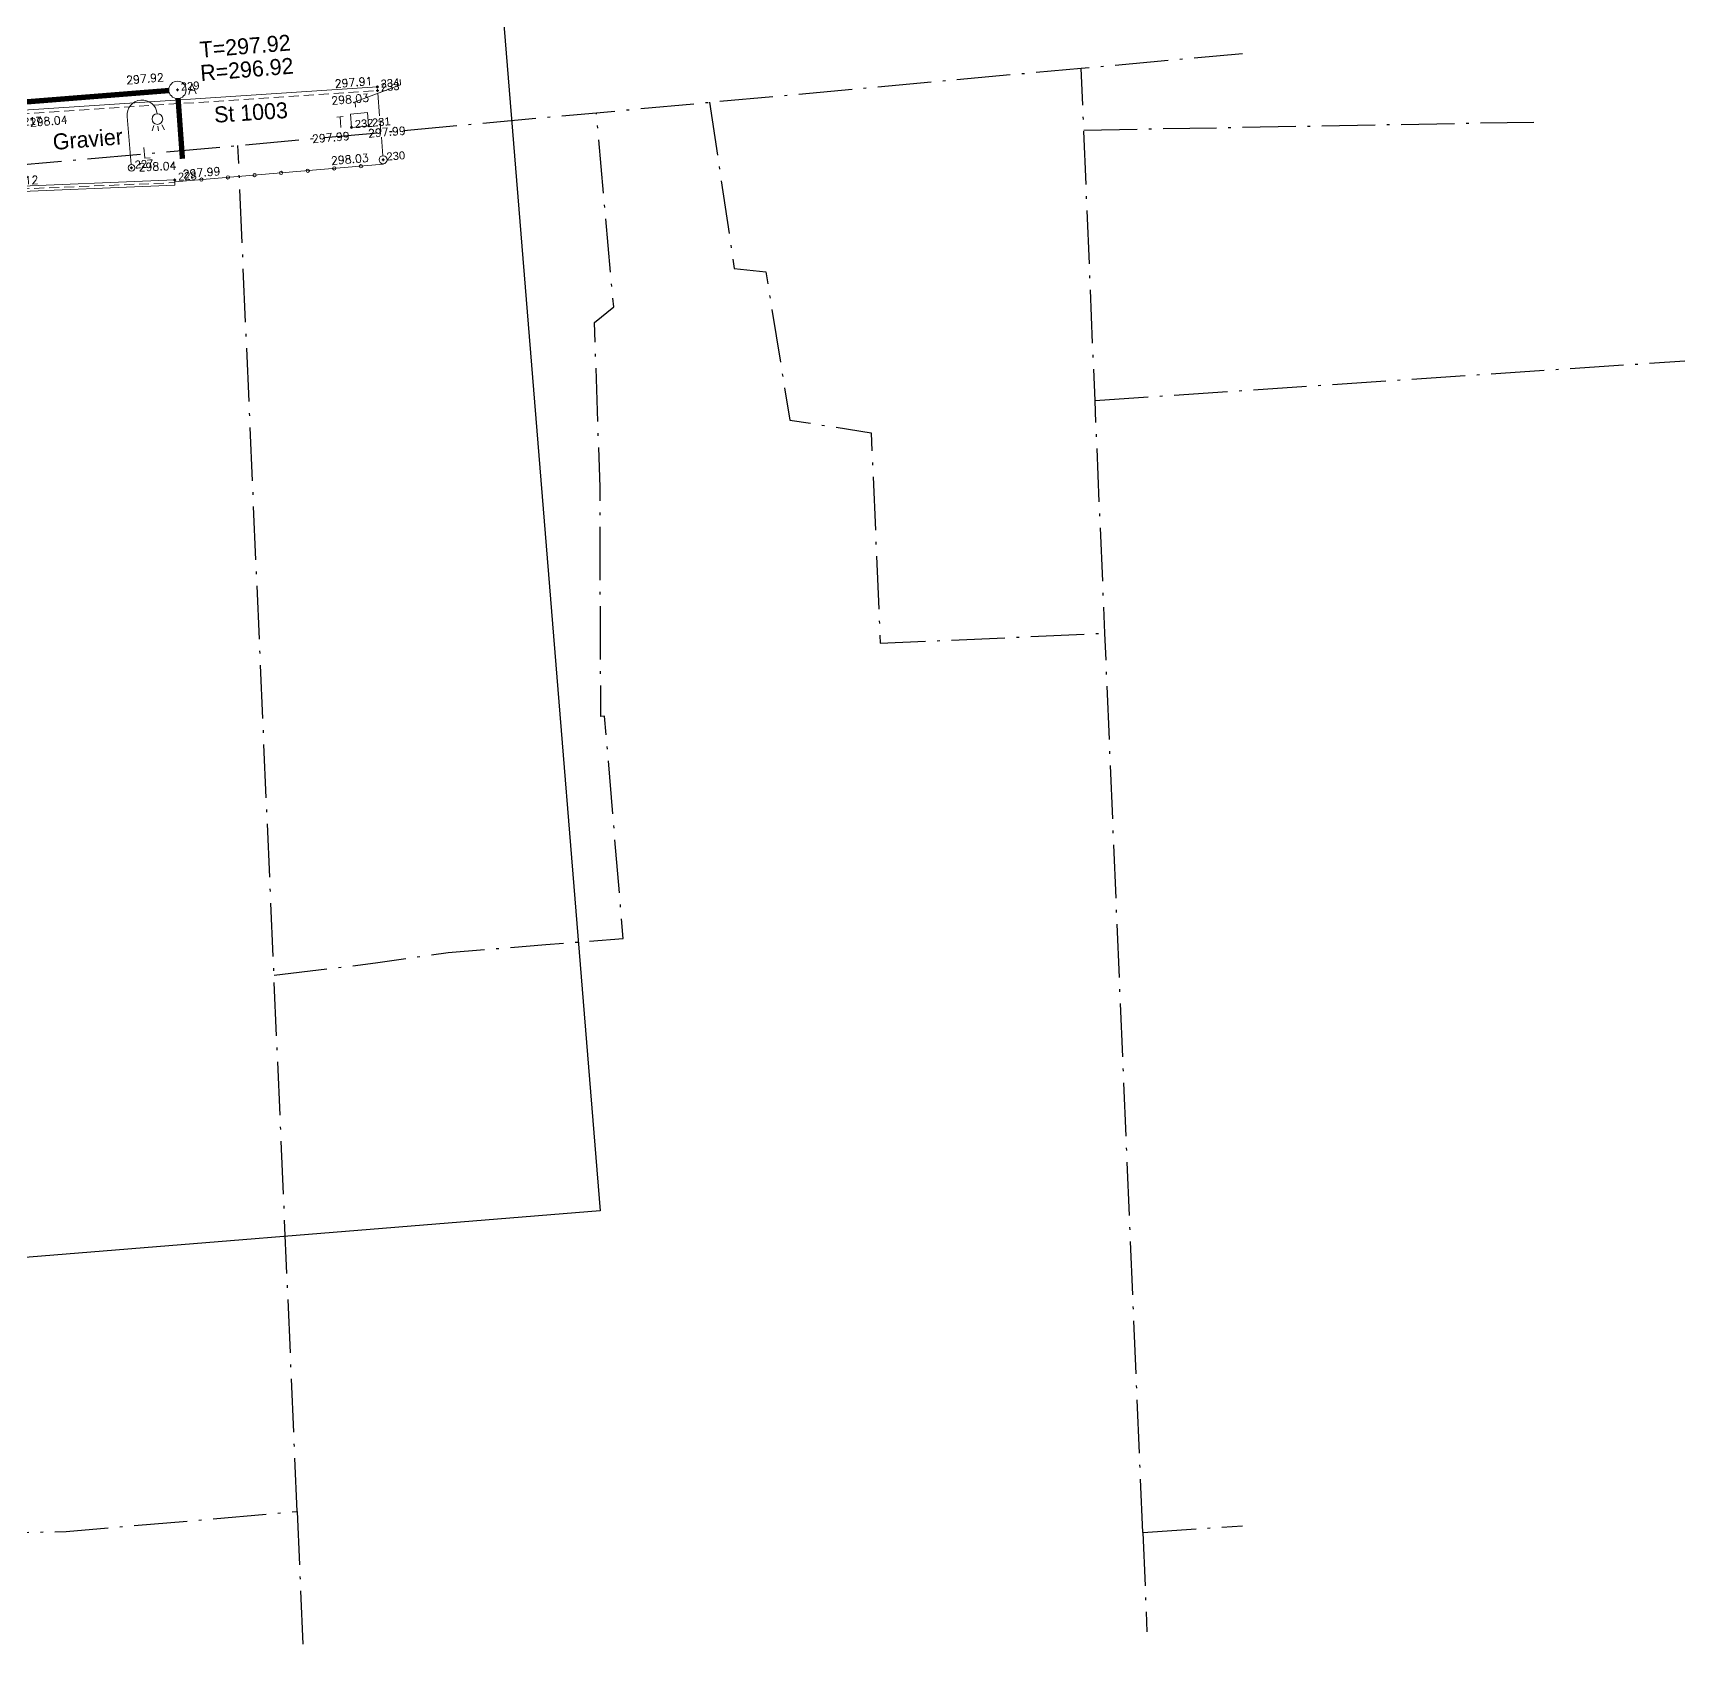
# Model space of a CAD drawing. Header units: metres. Extents: x 1851758 to 1852050, y 5187822 to 5188223.
# Drawn here: x 1851984.1 to 1852046, y 5187822 to 5187882.5 of the extents above; entities that cross this region are included whole.
import ezdxf
from ezdxf.enums import TextEntityAlignment as Align

# ---------------------------------------------------------------- set-up
doc = ezdxf.new("R2010")
doc.units = ezdxf.units.M
doc.header["$LTSCALE"] = 2.5
doc.header["$PDMODE"] = 35
doc.header["$PDSIZE"] = 0.03
for name, pattern in [('L32', [2.5, 2, -0.1, 0.1, -0.1, 0.1, -0.1]), ('L5', [1.15, 0.8, -0.175, 0, -0.175]), ('L8', [0.225, 0.15, -0.075])]:
    doc.linetypes.add(name, pattern=pattern)
doc.layers.get('0').update_dxf_attribs({"linetype": 'CONTINUOUS', "lineweight": 30})
doc.layers.add('_SSL_ASS_UN', color=34, linetype='L32')
doc.layers.add('_SSL_ASS_UN_TXT', color=34, linetype='CONTINUOUS')
for name, color, linetype, lineweight in [('ASS', 5, 'CONTINUOUS', 5), ('ASS_TXT', 5, 'CONTINUOUS', 5), ('CLO_LEG', 7, 'CONTINUOUS', 15), ('CLO_MUR', 7, 'CONTINUOUS', 15), ('ECL', 6, 'CONTINUOUS', 5), ('ECL_TXT', 6, 'CONTINUOUS', 5), ('P', 7, 'CONTINUOUS', 50), ('PAR', 11, 'L5', 30), ('PTT', 3, 'CONTINUOUS', 5), ('PTT_TXT', 3, 'CONTINUOUS', 5), ('REP', 6, 'CONTINUOUS', 5), ('SOL_TXT', 7, 'CONTINUOUS', 13), ('VOI', 251, 'CONTINUOUS', 20), ('Z', 7, 'CONTINUOUS', 9)]:
    doc.layers.add(name, color=color, linetype=linetype, lineweight=lineweight)
for name, color, linetype, plot in [('N', 1, 'CONTINUOUS', False), ('NCACHE', 7, 'CONTINUOUS', False), ('PCACHE', 7, 'CONTINUOUS', False), ('ZCACHE', 7, 'CONTINUOUS', False)]:
    doc.layers.add(name, color=color, linetype=linetype, plot=plot)
doc.styles.add('_ECRITURE', font='NEWSGOTN.TTF')
doc.styles.add('SIMPLEX', font='SIMPLEX.SHX', dxfattribs={"oblique": 27})
doc.styles.get("Standard").update_dxf_attribs({"font": 'arial.ttf'})

# ---------------------------------------------------------------- blocks, each defined once
blk = doc.blocks.new('TCPOINT')
blk.add_point((0, 0))
at = {"layer": 'N'}
blk.add_attdef('MAT', (0.2, 0.2), '', height=0.34, dxfattribs=at)
at = {"layer": 'Z', "style": 'SIMPLEX'}
blk.add_attdef('ALT', (0.2, -0.54), '', height=0.34, dxfattribs=at)
blk = doc.blocks.new('*U36')
at = {"layer": 'ASS'}
for radius in [0.325, 0.0108]:
    blk.add_circle((0, 0), radius, dxfattribs=at)
at = {"layer": 'ASS_TXT', "style": 'SIMPLEX'}
blk.add_text('A', height=0.4, rotation=3.63089, dxfattribs=at).set_placement((0.549, 0.038), align=Align.MIDDLE)
blk = doc.blocks.new('ECL_01')
at = {"layer": 'ECL'}
blk.add_lwpolyline([(0, 0.125), (0, 1.935, -0.995687), (1.132, 1.94)], format="xyb", dxfattribs=at)
for points in [[(0.978, 1.507), (0.896, 1.319)], [(1.125, 1.465), (1.125, 1.293)], [(1.272, 1.507), (1.354, 1.319)]]:
    blk.add_lwpolyline(points, dxfattribs=at)
for centre, radius in [((1.125, 1.74), 0.2), ((0, 0), 0.125)]:
    blk.add_circle(centre, radius, dxfattribs=at)
at = {"layer": 'ECL_TXT', "style": 'SIMPLEX'}
blk.add_text('L', height=0.4, dxfattribs=at).set_placement((0.608, 0.514), align=Align.MIDDLE)
blk = doc.blocks.new('*U55')
at = {"layer": 'PTT', "flags": 128}
for points in [[(0, 0.643), (0, 0)], [(0.5, 0.643), (0, 0.643)], [(0.5, 0), (0.5, 0.643)], [(0, 0), (0.5, 0)]]:
    blk.add_lwpolyline(points, dxfattribs=at)
at = {"layer": 'PTT_TXT', "style": 'SIMPLEX'}
blk.add_attdef('PTT_TXT', text='', height=0.4, rotation=90, dxfattribs=at).set_placement((0.274, -0.396), align=Align.MIDDLE)
blk = doc.blocks.new('CLOLEG')
blk.add_circle((0, 0), 0.0625)
blk = doc.blocks.new('PTT_01')
at = {"layer": 'PTT'}
for points in [[(0.875, 2.95), (0.875, 2.75), (-0.875, 2.25), (-0.875, 2.05)], [(0, 1.658), (0, 2.5)], [(0, 0.15), (0, 0.854)]]:
    blk.add_lwpolyline(points, dxfattribs=at)
blk.add_circle((0, 0), 0.15, dxfattribs=at)
at = {"layer": 'PTT_TXT', "style": 'SIMPLEX'}
blk.add_attdef('PTT_TXT', text='', height=0.4, dxfattribs=at).set_placement((0, 1.256), align=Align.MIDDLE)

msp = doc.modelspace()

# ---------------------------------------------------------------- linework, layer by layer
at = {"layer": '_SSL_ASS_UN', "const_width": 0.2, "flags": 128}
for points in [[(1851896.941, 5187873.041), (1851989.175, 5187880.382)], [(1851989.522, 5187880.084), (1851989.684, 5187877.824)]]:
    msp.add_lwpolyline(points, dxfattribs=at)
at = {"layer": 'CLO_LEG', "flags": 128}
msp.add_lwpolyline([(1851989.396, 5187876.959), (1851997.221, 5187877.617)], dxfattribs=at)
at = {"layer": 'CLO_MUR', "flags": 128}
msp.add_lwpolyline([(1851980.223, 5187876.635), (1851982.749, 5187876.757), (1851989.394, 5187877.029), (1851989.402, 5187876.829), (1851982.758, 5187876.558), (1851980.155, 5187876.432)], dxfattribs=at)
at = {"layer": 'CLO_MUR', "linetype": 'L8', "flags": 128}
msp.add_lwpolyline([(1851980.189, 5187876.533), (1851982.754, 5187876.658), (1851989.398, 5187876.929)], dxfattribs=at)
at = {"layer": 'PAR', "flags": 128}
for points in [[(1851831.986, 5187864.702), (1851865.826, 5187867.138), (1851900.301, 5187870.151), (1851928.962, 5187872.752), (1851949.784, 5187874.612), (1851955.395, 5187875.111), (1851966.855, 5187876.132), (1851991.766, 5187878.321), (1852005.198, 5187879.551), (1852009.438, 5187879.942), (1852023.369, 5187881.222), (1852029.419, 5187881.772)], [(1852025.678, 5187826.329), (1852024.259, 5187860.041), (1852023.889, 5187868.762), (1852023.468, 5187878.901), (1852023.369, 5187881.222)], [(1852009.438, 5187879.942), (1852010.368, 5187873.712), (1852011.548, 5187873.591), (1852012.448, 5187868.032), (1852015.498, 5187867.551), (1852015.838, 5187859.662), (1852024.248, 5187860.041)], [(1851993.117, 5187847.221), (1851996.916, 5187847.681), (1851999.647, 5187848.071), (1852003.307, 5187848.37), (1852006.207, 5187848.601), (1852005.508, 5187856.931), (1852005.367, 5187856.921), (1852005.348, 5187861.242), (1852005.337, 5187865.521), (1852005.128, 5187871.691), (1852005.848, 5187872.271), (1852005.198, 5187879.551)], [(1852023.468, 5187878.901), (1852040.34, 5187879.202)], [(1851993.987, 5187827.12), (1851993.117, 5187847.221), (1851991.766, 5187878.321)], [(1852023.889, 5187868.762), (1852046, 5187870.251)], [(1851871.88, 5187823.97), (1851904.621, 5187824.69), (1851932.653, 5187825.35), (1851948.464, 5187825.63), (1851985.326, 5187826.37), (1851993.987, 5187827.12)], [(1851993.987, 5187827.12), (1851994.201, 5187821.967)], [(1852025.678, 5187826.329), (1852029.413, 5187826.583)], [(1852025.678, 5187826.329), (1852025.836, 5187822.603)]]:
    msp.add_lwpolyline(points, dxfattribs=at)
at = {"layer": 'PCACHE'}
msp.add_lwpolyline([(1851842.307, 5187968.125), (1851993.809, 5187980.423), (1852005.339, 5187838.39), (1851853.837, 5187826.092)], close=True, dxfattribs=at)
msp.add_lwpolyline([(1851842.307, 5187968.125), (1851993.809, 5187980.423), (1852005.339, 5187838.39), (1851853.837, 5187826.092)], close=True, dxfattribs=at)
at = {"layer": 'VOI', "flags": 128}
msp.add_lwpolyline([(1851859.646, 5187869.636), (1851867.699, 5187870.308), (1851869.715, 5187870.481), (1851875.476, 5187870.927), (1851887.996, 5187871.964), (1851899.713, 5187872.888), (1851905.391, 5187873.353), (1851911.235, 5187873.839), (1851919.733, 5187874.525), (1851937.47, 5187875.954), (1851954.385, 5187877.343), (1851956.892, 5187877.544), (1851970.834, 5187878.616), (1851979.357, 5187879.33), (1851982.577, 5187879.569), (1851996.99, 5187880.517)], dxfattribs=at)
at = {"layer": 'VOI', "linetype": 'L8', "flags": 128}
msp.add_lwpolyline([(1851859.657, 5187869.499), (1851867.71, 5187870.171), (1851869.726, 5187870.344), (1851875.487, 5187870.79), (1851888.007, 5187871.827), (1851899.724, 5187872.751), (1851905.402, 5187873.216), (1851911.246, 5187873.702), (1851919.744, 5187874.388), (1851937.481, 5187875.817), (1851954.396, 5187877.206), (1851956.903, 5187877.407), (1851970.845, 5187878.479), (1851979.368, 5187879.193), (1851982.586, 5187879.432), (1851996.999, 5187880.38)], dxfattribs=at)

# ---------------------------------------------------------------- block references
at = {"layer": 'ASS'}
msp.add_blockref('*U36', (1851989.499, 5187880.408), dxfattribs=at)
at = {"layer": 'CLO_LEG', "rotation": 4.806876071933972}
for p in [(1851992.386, 5187877.211), (1851993.382, 5187877.294), (1851994.379, 5187877.378), (1851995.375, 5187877.462), (1851996.372, 5187877.546), (1851990.393, 5187877.043), (1851991.389, 5187877.127)]:
    msp.add_blockref('CLOLEG', p, dxfattribs=at)
at = {"layer": 'ECL', "rotation": 4.908398583899775}
msp.add_blockref('ECL_01', (1851987.773, 5187877.485), dxfattribs=at)
at = {"layer": 'P'}
ref = msp.add_blockref('TCPOINT', (1851989.499, 5187880.408, 297.92), dxfattribs=dict(at, rotation=301.9002445867005))
ref.add_attrib('MAT', '229', (1851989.637, 5187880.376, 297.92), dxfattribs={"layer": 'N', "height": 0.3, "rotation": 4.64079})
ref.add_attrib('ALT', '297.92', dxfattribs={"layer": 'Z', "height": 0.3, "rotation": 4.64079, "style": 'SIMPLEX'}).set_placement((1851987.565, 5187880.92, 297.92), align=Align.TOP_LEFT)
ref = msp.add_blockref('TCPOINT', (1851996.996, 5187880.38, 298.03), dxfattribs=dict(at, rotation=301.9002445867005))
ref.add_attrib('MAT', '233', (1851997.133, 5187880.348, 298.03), dxfattribs={"layer": 'N', "height": 0.3, "rotation": 4.64079})
ref.add_attrib('ALT', '298.03', dxfattribs={"layer": 'Z', "height": 0.3, "rotation": 4.64079, "style": 'SIMPLEX'}).set_placement((1851995.254, 5187880.151, 298.03), align=Align.TOP_LEFT)
ref = msp.add_blockref('TCPOINT', (1851996.99, 5187880.517, 297.91), dxfattribs=dict(at, rotation=301.9002445867005))
ref.add_attrib('MAT', '234', (1851997.127, 5187880.485, 297.91), dxfattribs={"layer": 'N', "height": 0.3, "rotation": 4.64079})
ref.add_attrib('ALT', '297.91', dxfattribs={"layer": 'Z', "height": 0.3, "rotation": 4.64079, "style": 'SIMPLEX'}).set_placement((1851995.383, 5187880.783, 297.91), align=Align.TOP_LEFT)
ref = msp.add_blockref('TCPOINT', (1851983.592, 5187879.089, 298.04), dxfattribs=dict(at, rotation=301.9002445867005))
ref.add_attrib('MAT', '217', (1851983.73, 5187879.057, 298.04), dxfattribs={"layer": 'N', "height": 0.3, "rotation": 4.64079})
ref.add_attrib('ALT', '298.04', dxfattribs={"layer": 'Z', "height": 0.3, "rotation": 4.64079, "style": 'SIMPLEX'}).set_placement((1851983.954, 5187879.328, 298.04), align=Align.TOP_LEFT)
ref = msp.add_blockref('TCPOINT', (1851996.022, 5187879.003, 297.99), dxfattribs=dict(at, rotation=301.9002445867005))
ref.add_attrib('MAT', '232', (1851996.16, 5187878.971, 297.99), dxfattribs={"layer": 'N', "height": 0.3, "rotation": 4.64079})
ref.add_attrib('ALT', '297.99', dxfattribs={"layer": 'Z', "height": 0.3, "rotation": 4.64079, "style": 'SIMPLEX'}).set_placement((1851994.53, 5187878.719, 297.99), align=Align.TOP_LEFT)
ref = msp.add_blockref('TCPOINT', (1851997.207, 5187877.787, 298.03), dxfattribs=dict(at, rotation=301.9002445867005))
ref.add_attrib('MAT', '230', (1851997.345, 5187877.755, 298.03), dxfattribs={"layer": 'N', "height": 0.3, "rotation": 4.64079})
ref.add_attrib('ALT', '298.03', dxfattribs={"layer": 'Z', "height": 0.3, "rotation": 4.64079, "style": 'SIMPLEX'}).set_placement((1851995.241, 5187877.899, 298.03), align=Align.TOP_LEFT)
ref = msp.add_blockref('TCPOINT', (1851987.773, 5187877.485, 298.04), dxfattribs=dict(at, rotation=301.9002445867005))
ref.add_attrib('MAT', '227', (1851987.91, 5187877.452, 298.04), dxfattribs={"layer": 'N', "height": 0.3, "rotation": 4.64079})
ref.add_attrib('ALT', '298.04', dxfattribs={"layer": 'Z', "height": 0.3, "rotation": 2.34204, "style": 'SIMPLEX'}).set_placement((1851988.038, 5187877.656, 298.04), align=Align.TOP_LEFT)
ref = msp.add_blockref('TCPOINT', (1851989.394, 5187877.029, 297.99), dxfattribs=dict(at, rotation=301.9002445867005))
ref.add_attrib('MAT', '228', (1851989.531, 5187876.997, 297.99), dxfattribs={"layer": 'N', "height": 0.3, "rotation": 4.64079})
ref.add_attrib('ALT', '297.99', dxfattribs={"layer": 'Z', "height": 0.3, "rotation": 4.80688, "style": 'SIMPLEX'}).set_placement((1851989.685, 5187877.396, 297.99), align=Align.TOP_LEFT)
ref = msp.add_blockref('TCPOINT', (1851982.749, 5187876.757, 298.12), dxfattribs=dict(at, rotation=301.9002445867005))
ref.add_attrib('MAT', '226', (1851982.887, 5187876.725, 298.12), dxfattribs={"layer": 'N', "height": 0.3, "rotation": 4.64079})
ref.add_attrib('ALT', '298.12', dxfattribs={"layer": 'Z', "height": 0.3, "rotation": 2.34204, "style": 'SIMPLEX'}).set_placement((1851982.864, 5187877.129, 298.12), align=Align.TOP_LEFT)
at = {"layer": 'PCACHE'}
ref = msp.add_blockref('TCPOINT', (1851996.663, 5187879.059, 297.99), dxfattribs=dict(at, rotation=301.9002445867005))
ref.add_attrib('MAT', '231', (1851996.801, 5187879.027, 297.99), dxfattribs={"layer": 'NCACHE', "height": 0.3, "rotation": 4.64079})
ref.add_attrib('ALT', '297.99', dxfattribs={"layer": 'ZCACHE', "height": 0.3, "rotation": 4.64079, "style": 'SIMPLEX'}).set_placement((1851996.631, 5187878.922, 297.99), align=Align.TOP_LEFT)
at = {"layer": 'PTT'}
for name, p, rotation in [('PTT_01', (1851997.207, 5187877.787), 4.508707201145378), ('*U55', (1851995.979, 5187879.501), 275.0064301900145)]:
    msp.add_blockref(name, p, dxfattribs=dict(at, rotation=rotation)).add_auto_attribs({'PTT_TXT': 'T'})

# ---------------------------------------------------------------- texts
at = {"layer": '_SSL_ASS_UN_TXT', "style": '_ECRITURE'}
for s, p in [('T=297.92', (1851990.359, 5187881.611)), ('R=296.92', (1851990.378, 5187880.736))]:
    msp.add_text(s, height=0.6, rotation=4.64084, dxfattribs=at).set_placement(p)
at = {"layer": 'REP', "style": '_ECRITURE'}
msp.add_text('St 1003', height=0.6, rotation=3.76421, dxfattribs=at).set_placement((1851990.892, 5187879.173))
at = {"layer": 'SOL_TXT', "style": '_ECRITURE'}
msp.add_text('Gravier', height=0.6, rotation=4.7726, dxfattribs=at).set_placement((1851984.851, 5187878.153))

doc.saveas('drawing.dxf')
